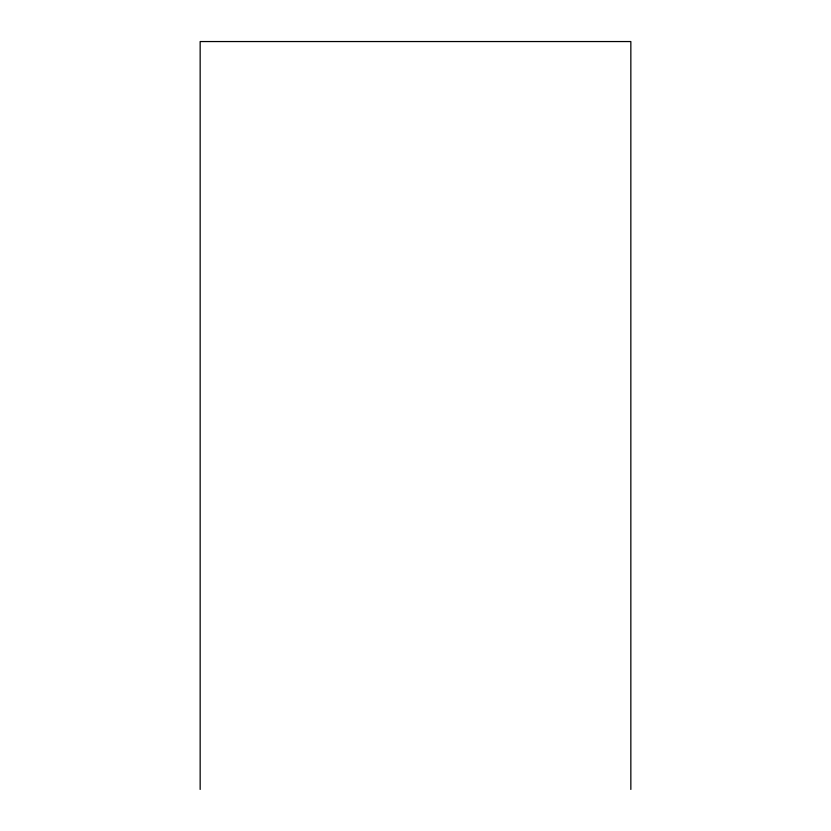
<?xml version="1.0" encoding="UTF-8"?>
<svg xmlns="http://www.w3.org/2000/svg" width="831" height="831" viewBox="0 0 831 831"><rect width="100%" height="100%" fill="white"/><g stroke="black" fill="none" stroke-linecap="round" stroke-linejoin="round"><path stroke-width="1.25" d="M630.843 789.45L630.843 41.55L200.157 41.55L200.157 789.45"/></g></svg>
